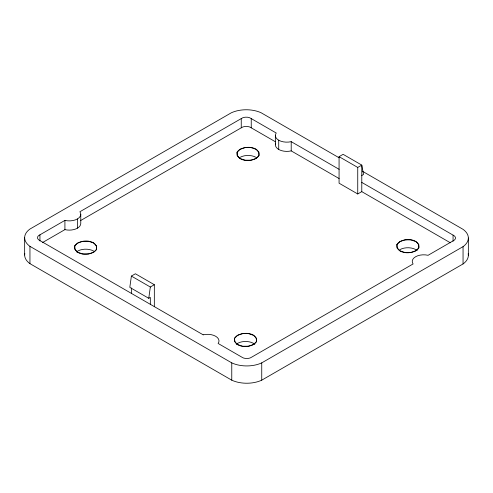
<?xml version="1.0" encoding="UTF-8"?>
<svg xmlns="http://www.w3.org/2000/svg" width="493" height="493" viewBox="0 0 493 493"><rect width="100%" height="100%" fill="white"/><g stroke="black" fill="none" stroke-linecap="round" stroke-linejoin="round"><path stroke-width="0.74" d="M131.384 293.384L131.384 287.998M150.334 304.323L150.334 297.402L148.763 298.308L129.813 287.37L131.384 276.08L135.384 273.769L154.334 284.707L154.334 306.695M148.763 298.308L150.334 287.018L154.334 284.707M39.939 240.972L39.939 234.816L64.916 220.396A11.481 6.631 0 0 0 77.407 218.954A11.481 6.631 0 0 0 79.903 211.744L241.25 118.591A6.243 3.605 0 0 1 251.245 118.591L276.222 133.011A11.481 6.631 0 0 0 278.718 140.222L278.718 149.453M42.571 242.531L64.916 229.627A11.481 6.631 0 0 0 80.766 223.508L80.766 214.276M80.569 220.587L241.25 127.823A6.243 3.605 0 0 1 251.245 127.823L275.562 141.861M450.392 242.802L361.782 191.641L357.739 193.971L339.073 183.193L339.073 156.663L343.116 154.327L361.782 165.106L363.532 174.479L361.782 175.49M339.073 156.663L357.739 167.435L361.782 165.106L361.782 191.641M339.166 157.815L261.235 112.823A23.843 13.767 0 0 0 231.26 112.823L29.95 229.048A23.843 13.767 0 0 0 29.95 246.352L231.765 362.873A23.843 13.767 0 0 0 261.74 362.873L463.05 246.648A23.843 13.767 0 0 0 463.05 229.344L362.478 171.274M24.804 253.451A23.843 13.767 0 0 0 29.95 263.656L231.765 380.177A23.843 13.767 0 0 0 261.74 380.177L463.05 263.952A23.843 13.767 0 0 0 468.196 253.741M278.718 140.222A11.481 6.631 0 0 0 291.209 141.664L339.122 169.327M361.782 182.41L453.061 235.112L453.061 241.262M275.575 143.481A11.481 6.631 0 0 0 279.549 149.884A11.481 6.631 0 0 0 291.209 150.895L339.122 178.558M131.384 276.08L150.334 287.018M203.153 334.815L39.939 240.584A6.243 3.605 0 0 1 39.939 234.816M468.35 237.996L468.35 255.3M463.05 246.648L463.05 263.952M357.739 167.435L357.739 193.971M291.209 141.664L291.209 150.895M275.359 135.544L275.359 144.776M261.74 362.873L261.74 380.177M251.245 118.591L251.245 127.823M241.25 118.591L241.25 127.823M231.765 362.873L231.765 380.177M77.407 218.954L77.407 228.185M64.916 220.396L64.916 229.627M29.95 246.352L29.95 263.656M24.65 237.7L24.65 255.004M203.159 334.821A11.475 6.625 0 0 1 215.644 336.257A11.475 6.625 0 0 1 218.134 343.467L241.755 357.105A6.243 3.605 0 0 0 251.75 357.105L413.097 263.952A11.481 6.631 0 0 1 415.593 256.742A11.481 6.631 0 0 1 428.084 255.3L453.061 240.88A6.243 3.605 0 0 0 453.061 235.112M236.283 344.256A11.302 6.526 0 0 1 254.807 344.256M399.903 249.649A11.302 6.526 0 0 1 417.158 250.518M76.427 251.96A11.302 6.526 0 0 1 93.682 251.091M240.048 157.359A11.302 6.526 0 0 1 256.033 157.359M74.77 245.939C73.512 256.268 92.481 256.391 96.603 249.316C97.867 238.994 78.898 238.871 74.77 245.939L74.77 249.316L77.697 252.243L82.762 253.932L88.611 253.932L93.682 252.243L96.603 249.316L96.603 245.939L93.682 243.012L88.611 241.323L82.762 241.323L77.697 243.012L74.77 245.939M237.121 152.208C235.864 162.536 254.832 162.653 258.961 155.585C260.218 145.256 241.25 145.139 237.121 152.208L237.121 155.585L240.048 158.512L245.113 160.2L250.968 160.2L256.033 158.512L258.961 155.585L258.961 152.208L256.033 149.28L250.968 147.592L245.113 147.592L240.048 149.28L237.121 152.208M234.625 338.229C233.368 348.557 252.336 348.68 256.465 341.612C257.722 331.284 238.754 331.16 234.625 338.229L234.625 341.612L237.552 344.533L242.618 346.222L248.472 346.222L253.538 344.533L256.465 341.612L256.465 338.229L253.538 335.308L248.472 333.619L242.618 333.619L237.552 335.308L234.625 338.229M396.976 244.497C395.719 254.826 414.687 254.949 418.816 247.874C420.073 237.552 401.105 237.429 396.976 244.497L396.976 247.874L399.903 250.801L404.969 252.49L410.823 252.49L415.889 250.801L418.816 247.874L418.816 244.497L415.889 241.57L410.823 239.881L404.969 239.881L399.903 241.57L396.976 244.497"/></g></svg>
